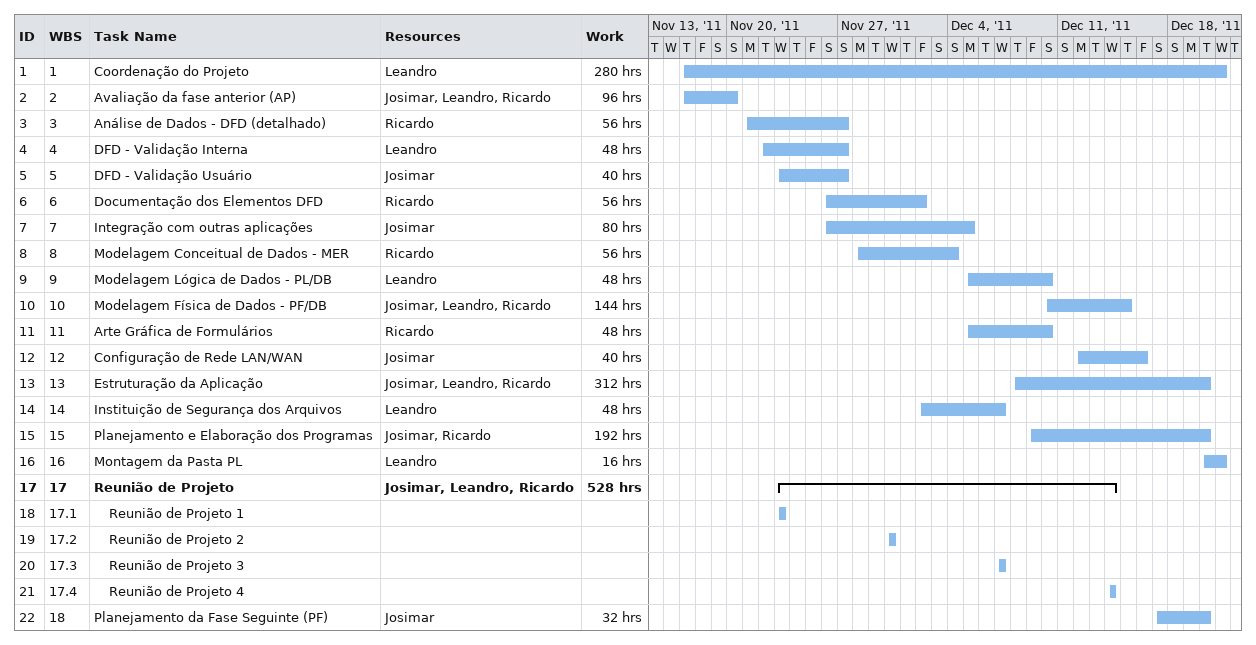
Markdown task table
| ID | WBS | Task | Start | Finish | Resources | Work (h) |
|---|---|---|---|---|---|---|
| 1 | 1 | Coordenação do Projeto | 2011-11-17 | 2011-12-21 | Leandro | 280 |
| 2 | 2 | Avaliação da fase anterior (AP) | 2011-11-17 | 2011-11-20 | Josimar, Leandro, Ricardo | 96 |
| 3 | 3 | Análise de Dados - DFD (detalhado) | 2011-11-21 | 2011-11-27 | Ricardo | 56 |
| 4 | 4 | DFD - Validação Interna | 2011-11-22 | 2011-11-27 | Leandro | 48 |
| 5 | 5 | DFD - Validação Usuário | 2011-11-23 | 2011-11-27 | Josimar | 40 |
| 6 | 6 | Documentação dos Elementos DFD | 2011-11-26 | 2011-12-02 | Ricardo | 56 |
| 7 | 7 | Integração com outras aplicações | 2011-11-26 | 2011-12-05 | Josimar | 80 |
| 8 | 8 | Modelagem Conceitual de Dados - MER | 2011-11-28 | 2011-12-04 | Ricardo | 56 |
| 9 | 9 | Modelagem Lógica de Dados - PL/DB | 2011-12-05 | 2011-12-10 | Leandro | 48 |
| 10 | 10 | Modelagem Física de Dados - PF/DB | 2011-12-10 | 2011-12-15 | Josimar, Leandro, Ricardo | 144 |
| 11 | 11 | Arte Gráfica de Formulários | 2011-12-05 | 2011-12-10 | Ricardo | 48 |
| 12 | 12 | Configuração de Rede LAN/WAN | 2011-12-12 | 2011-12-16 | Josimar | 40 |
| 13 | 13 | Estruturação da Aplicação | 2011-12-08 | 2011-12-20 | Josimar, Leandro, Ricardo | 312 |
| 14 | 14 | Instituição de Segurança dos Arquivos | 2011-12-02 | 2011-12-07 | Leandro | 48 |
| 15 | 15 | Planejamento e Elaboração dos Programas | 2011-12-09 | 2011-12-20 | Josimar, Ricardo | 192 |
| 16 | 16 | Montagem da Pasta PL | 2011-12-20 | 2011-12-21 | Leandro | 16 |
| 17 | 17 | **Reunião de Projeto** | 2011-11-23 | 2011-12-14 | Josimar, Leandro, Ricardo | 528 |
| 18 | 17.1 | Reunião de Projeto 1 | 2011-11-23 | 2011-11-23 |  |  |
| 19 | 17.2 | Reunião de Projeto 2 | 2011-11-30 | 2011-11-30 |  |  |
| 20 | 17.3 | Reunião de Projeto 3 | 2011-12-07 | 2011-12-07 |  |  |
| 21 | 17.4 | Reunião de Projeto 4 | 2011-12-14 | 2011-12-14 |  |  |
| 22 | 18 | Planejamento da Fase Seguinte (PF) | 2011-12-17 | 2011-12-20 | Josimar | 32 |
